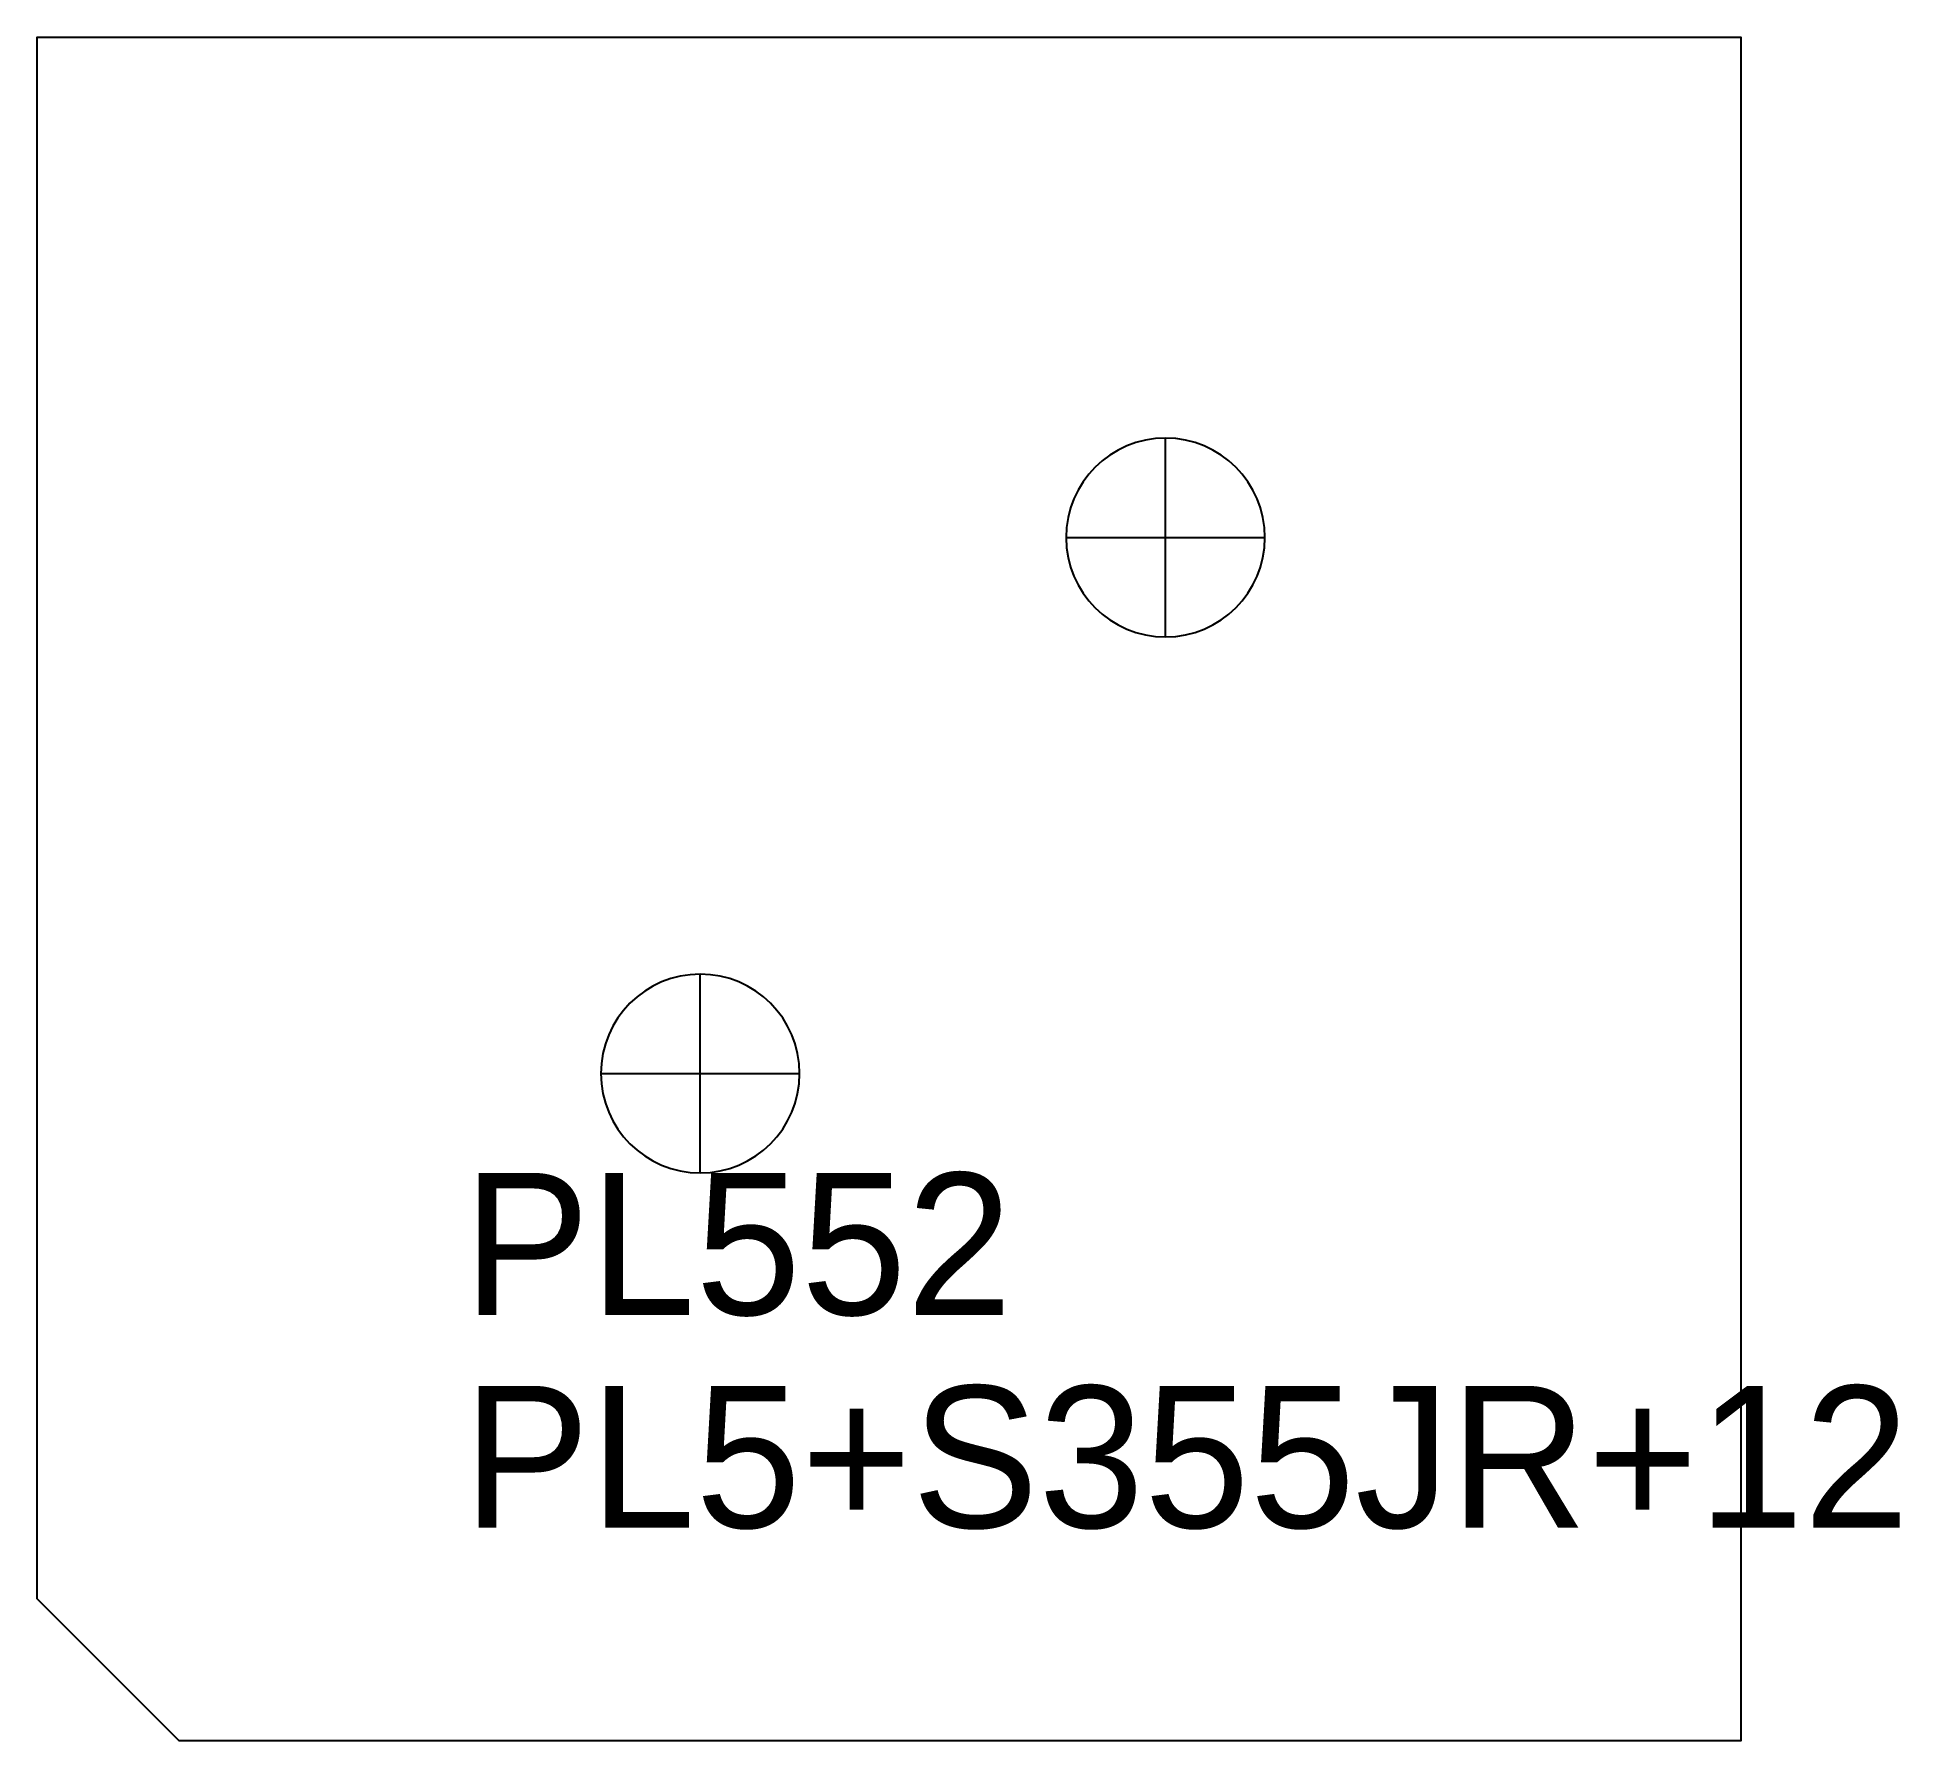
# Model space of a CAD drawing. Extents: x 0 to 131, y 0 to 120.
import ezdxf

# ---------------------------------------------------------------- set-up
doc = ezdxf.new("R2010")
doc.units = 0
for name, color, linetype in [('14', 7, 'CONTINUOUS'), ('CUT', 7, 'CONTINUOUS'), ('SCRIBE', 3, 'CONTINUOUS'), ('TEXT', 7, 'CONTINUOUS')]:
    doc.layers.add(name, color=color, linetype=linetype)

msp = doc.modelspace()

# ---------------------------------------------------------------- linework, layer by layer
at = {"layer": '14', "color": 7, "linetype": 'CONTINUOUS'}
for p, q in [((79.47, 77.76), (79.47, 91.76)), ((72.47, 84.76), (86.47, 84.76)), ((46.7, 40), (46.7, 54)), ((39.7, 47), (53.7, 47))]:
    msp.add_line(p, q, dxfattribs=at)
for points in [[(79.47, 91.76, 1), (79.47, 77.76, 1)], [(46.7, 54, 1), (46.7, 40, 1)]]:
    msp.add_lwpolyline(points, format="xyb", close=True, dxfattribs=at)
at = {"layer": 'CUT', "color": 7, "linetype": 'CONTINUOUS'}
msp.add_lwpolyline([(0, 10), (0, 120), (120, 120), (120, 0), (10, 0)], close=True, dxfattribs=at)

# ---------------------------------------------------------------- texts
at = {"layer": 'SCRIBE', "color": 3}
msp.add_text('PL552', height=10, dxfattribs=at).set_placement((30, 30))
at = {"layer": 'TEXT', "color": 7}
msp.add_text('PL5+S355JR+12', height=10, dxfattribs=at).set_placement((30, 15))

doc.saveas('drawing.dxf')
